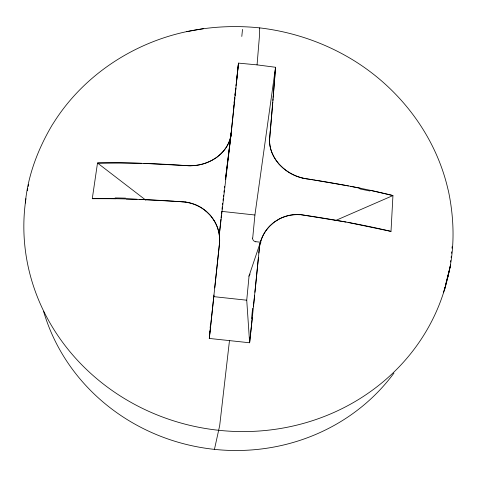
<?xml version="1.0" encoding="UTF-8"?>
<svg xmlns="http://www.w3.org/2000/svg" width="477" height="477" viewBox="0 0 477 477"><rect width="100%" height="100%" fill="white"/><g stroke="black" fill="none" stroke-linecap="round" stroke-linejoin="round"><path stroke-width="0.72" d="M269.583 139.487L272.772 102.138M219.557 242.572L219.462 243.717M301.565 214.805L312.787 216.469A381.057 105.22 5.7 0 1 345.646 221.972L352.247 223.194A314.635 91.608 5.5 0 1 367.934 226.277A278.204 83.344 5.2 0 1 391.003 231.387L392.947 195.558L370.742 190.412M209.898 331.092L209.296 338.443L249.626 342.772L252.333 317.324M210.142 328.152L210.321 325.946M272.916 100.45L273.053 98.775M270.304 130.352L269.6 139.141A39.442 33.432 23.3 0 0 302.907 178.058M270.393 129.911A380.861 11.728 -83.9 0 0 272.731 102.644L275.545 67.275L257.061 64.872L259.422 36.359L259.715 27.881C235.59 25.364 211.114 26.515 187.372 31.506L186.364 31.691C132.409 43.204 82.992 75.974 53.549 122.923L52.297 124.819C38.154 148.681 27.893 175.274 25.323 203.029M219.492 243.395L209.296 338.443A281.001 1.395 -83.8 0 0 212.128 312.191A317.086 1.526 -83.8 0 0 213.97 295.03M254.557 295.853A320.58 10.458 -83.9 0 1 252.065 319.882A280.816 9.486 -83.9 0 1 249.626 342.772L246.734 300.206L249.036 276.255M252.703 238.083L254.921 215.008L275.545 67.275A274.99 9.099 -83.8 0 1 274.186 84.894A312.244 10.089 -83.8 0 1 273.172 97.32M219.468 243.664L218.383 253.836A383.025 1.741 -83.8 0 1 214.733 287.947M258.403 257.646L253.478 306.317M258.868 253.037L259.428 247.468M259.309 248.547L258.361 258.182A382.727 11.83 -83.9 0 1 254.927 292.288M235.906 88.006L230.862 135.683M236.723 80.148L238.488 63.119L257.061 64.872M220.934 219.307L219.325 234.44L231.232 132.672L225.657 177.688L231.059 134.27M221.089 217.864L221.394 214.978M221.549 213.541L221.781 211.377L254.921 215.008M231.935 126.095L231.089 134.019M229.467 340.709L219.694 425.567L214.447 449.37M259.363 248.052L259.577 246.37M222.026 209.164L222.276 206.952M222.526 204.74L222.693 203.262M223.027 200.31L223.194 198.837M223.439 196.625L223.606 195.153M223.94 192.201L224.107 190.722M224.44 187.771L224.607 186.298M225.353 179.662L225.52 178.183M233.497 107.379L233.664 105.9M233.998 102.949L234.165 101.476M234.416 99.264L234.666 97.052M234.917 94.84L235.161 92.621M235.411 90.409L235.662 88.197M235.912 85.985L236.163 83.773M236.33 82.3L238.488 63.119A275.104 1.342 -83.8 0 1 236.914 78.359A316.203 1.497 -83.8 0 1 235.101 95.74M174.254 201.24L173.229 201.175A381.081 105.256 6 0 0 139.534 199.392L136.1 199.267A318.612 92.562 6.2 0 0 113.299 198.682A278.526 83.547 6.4 0 0 92.282 198.682L97.505 163.027L120.8 162.884L144.281 163.396A377.963 113.371 6 0 1 177.617 165.024L188.367 165.722M447.456 278.55C454.992 250.02 454.474 219.837 448.446 191.08L447.879 188.88C434.797 132.606 396.131 83.976 345.98 55.898L345.157 55.433C318.827 40.76 289.634 31.44 259.715 27.881L259.583 28.268M444.767 289.241L450.598 264.973L445.327 285.628M443.509 292.747L444.963 287.053M260.818 240.933L249.221 275.408M269.314 226.515L273.899 222.354L279.134 219.05A40.33 38.5 39.9 0 1 301.571 214.692M221.316 153.439L216.749 157.368L211.502 160.6M335.098 220.72L392.947 195.558A275.682 89.652 5.2 0 0 373.121 190.925A315.553 99.46 5.4 0 0 351.394 186.483L348.109 185.857A377.748 113.287 5.7 0 0 315.631 180.234M203.47 28.662L186.364 31.691M92.288 198.688L115.81 198.73M190.657 165.769L190.395 165.769A36.878 31.53 -6.6 0 1 188.552 165.728M126.274 198.957L137.012 199.303M141.776 163.319L137.495 163.194A312.161 98.757 6.3 0 0 121.42 162.878A276.07 89.885 6.5 0 0 97.505 163.021L145.849 200.167M143.929 163.39L188.928 165.746A39.084 33.283 -6.5 0 0 211.448 160.516M139.189 199.386L178.434 201.527M175.292 201.312L176.329 201.377M299.848 214.656L300.105 214.674A38.005 36.216 39.1 0 1 301.935 214.847L345.986 222.043M177.593 201.461L182.721 201.825M179.28 201.574L185.213 202.057M182.87 201.837L183.687 201.896A37.51 35.996 -18.9 0 1 186.078 202.17L186.334 202.218M255.851 241.702L260.955 242.256M213.463 296.611L246.734 300.206M306.413 178.803L308.512 179.119M306.27 178.78L305.477 178.654A36.258 30.772 23.4 0 1 303.151 178.177L302.895 178.142M310.581 179.435L303.992 178.386M312.62 179.757L309.215 179.233M311.392 179.573L314.635 180.073M313.592 179.918L348.443 185.923M348.097 222.431L390.997 231.387M350.529 186.316L360.791 188.337M283.588 168.536L279.105 164.225L275.426 159.396M205.921 211.055L210.417 215.443L214.072 220.499M449 271.371A214.68 200.084 9.5 0 1 204.126 428.263A214.68 200.084 9.5 0 1 25.925 198.67M27.296 190.734A214.68 200.084 9.5 0 1 27.726 188.588M28.185 186.447A214.68 200.084 9.5 0 1 28.668 184.307M452.107 246.74A214.68 200.084 9.5 0 1 452.017 248.195M451.737 251.826A214.68 200.084 9.5 0 1 451.606 253.281M451.308 256.185A214.68 200.084 9.5 0 1 451.141 257.634M450.777 260.537A214.68 200.084 9.5 0 1 450.58 261.986M186.316 202.326A40.885 39.269 -19.1 0 1 219.551 242.978M115.112 197.937A317.557 93.051 6.2 0 1 125.654 198.158M230.963 134.866A39.525 33.73 -6.6 0 1 190.657 165.698M242.501 29.395A314.82 2.057 -83.8 0 1 241.797 36.455M393.96 373.074A196.256 184.879 9.5 0 1 200.286 447.384A196.256 184.879 9.5 0 1 43.675 311.63M359.998 188.952A314.522 98.524 5.5 0 1 369.896 191.009M259.47 247.319A40.801 38.917 39.6 0 1 299.848 214.722M252.631 308.19A319.208 9.761 -83.9 0 1 251.552 318.517M255.821 241.851A4.043 3.78 11.8 0 1 252.536 238.077M219.486 234.469A4.049 3.786 6.9 0 1 219.277 235.137M248.869 276.225A4.09 3.87 12.7 0 1 250.157 274.096M259.506 246.359A40.146 38.279 39.5 0 1 269.35 226.545M275.515 159.36A38.995 33.02 23.8 0 1 269.541 139.487M303.986 178.44A38.816 32.889 23.4 0 1 283.63 168.494M214.042 220.511A40.42 38.798 -20 0 1 219.611 242.572M185.225 201.974A40.217 38.625 -19.2 0 1 205.891 211.084M230.94 135.689A38.887 33.193 -6.6 0 1 221.268 153.403M234.821 98.423A380.968 1.723 -83.8 0 1 231.971 125.642"/></g></svg>
